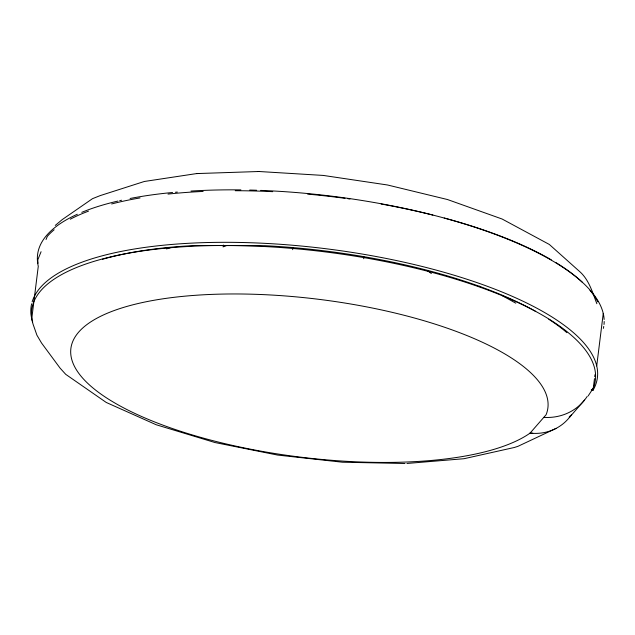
<?xml version="1.0" encoding="UTF-8"?>
<svg xmlns="http://www.w3.org/2000/svg" width="635" height="635" viewBox="0 0 635 635"><rect width="100%" height="100%" fill="white"/><g stroke="black" fill="none" stroke-linecap="round" stroke-linejoin="round"><path stroke-width="0.95" d="M31.75 318.722L38.283 266.255A285.361 94.313 7.1 0 1 77.327 214.265M223.131 246.991L223.377 245.031M292.656 249.674L292.902 247.713M363.68 258.731L363.926 256.77M591.264 389.89L593.026 390.279L594.479 378.619M594.717 376.674L594.963 374.729M596.717 365.927L603.25 313.46M41.077 251.722L37.822 259.755A284.028 93.448 6.8 0 0 38.044 263.271M46.045 239.482L47.292 236.41A284.028 93.448 6.8 0 1 54.142 229.767M404.979 463.494L342.4 462.209L277.598 455.065L214.971 442.539L156.226 424.759L106.243 402.455L65.722 374.34L60.063 368.094L41.561 343.043L36.909 335.161L33.893 326.549A284.028 93.877 7.1 0 1 313.103 250.476A284.028 93.877 7.1 0 1 593.241 388.223L588.145 395.946M530.05 433.141L546.092 414.742A240.347 79.438 7.1 0 0 237.268 293.965A240.347 79.438 7.1 0 0 133.628 412.853A240.347 79.438 7.1 0 0 530.05 433.141A58.618 51.967 54.9 0 0 532.757 433.237M591.375 390.366L593.241 388.223M569.468 417.378L584.549 400.082M55.245 225.433L62.214 219.615L92.504 198.668L100.163 195.62L144.32 181.483L196.628 173.577L258.985 171.506L323.255 175.427L387.564 184.999L447.532 199.549L502.102 219.012L549.331 244.459L579.072 271.034C588.915 279.329 592.391 292.203 596.852 303.713M556.046 428.411L518.025 446.294L514.406 447.469L464.05 458.708L406.94 463.463M224.02 246.61L226.695 245.483M166.481 248.928L170.267 247.833M196.628 173.577L199.12 173.498M257.596 171.545L258.985 171.506M502.118 295.545L515.771 303.173M479.163 286.139L480.87 287.131M427.458 270.661L431.363 273.534M32.679 321.993A285.361 94.313 7.1 0 1 31.639 303.792M32.155 301.863A285.361 94.313 7.1 0 1 353.497 252.627A285.361 94.313 7.1 0 1 593.026 390.279M102.441 259.302A278.4 92.011 7.1 0 1 196.175 245.467L264.906 245.697A278.4 92.011 7.1 0 1 535.686 311.38M548.783 319.246A278.4 92.011 7.1 0 1 566.896 332.676M603.75 326.438A285.361 94.313 7.1 0 1 603.361 328.39M81.78 212.344A285.361 94.313 7.1 0 1 117.896 201.073M119.721 200.652A285.361 94.313 7.1 0 1 121.571 200.239M130.119 198.477A285.361 94.313 7.1 0 1 172.577 192.492M175.427 192.23A285.361 94.313 7.1 0 1 177.332 192.064M190.976 191.064A285.361 94.313 7.1 0 1 240.887 189.897M249.722 190.055A285.361 94.313 7.1 0 1 256.667 190.254M260.652 190.397A285.361 94.313 7.1 0 1 604.131 319.492M604.179 321.485A285.361 94.313 7.1 0 1 604.012 324.469M587.2 396.415A53.705 49.474 41.1 0 1 543.814 417.378M571.579 414.56A54.054 47.919 54.9 0 1 530.05 433.11M570.309 415.75A58.618 51.967 54.9 0 1 569.19 417.092M70.294 219.202A284.028 93.448 6.8 0 1 88.495 211.153M111.633 203.954A284.028 93.448 6.8 0 1 140.049 197.929M167.997 194.088A284.028 93.448 6.8 0 1 203.136 191.437M235.228 190.722A284.028 93.448 6.8 0 1 272.733 191.667M307.594 194.104A284.028 93.448 6.8 0 1 345.019 198.334M347.98 198.739A284.028 93.448 6.8 0 1 349.948 199.009M381.159 204.01A284.028 93.448 6.8 0 1 432.856 215.067M444.238 218.027A284.028 93.448 6.8 0 1 551.275 259.826M556.069 262.684A284.028 93.448 6.8 0 1 582.438 282.369M589.978 290.322A284.028 93.448 6.8 0 1 597.797 301.855"/></g></svg>
